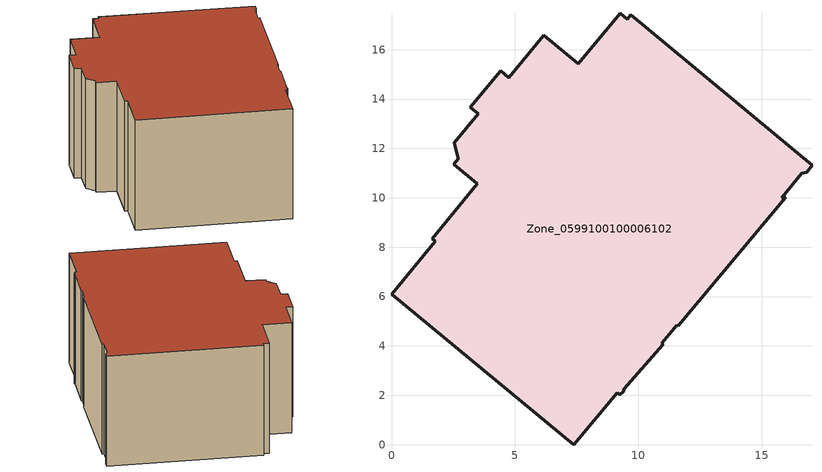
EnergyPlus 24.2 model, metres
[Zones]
Zone_0599100100006102
 floor ground (C_G): 9.41,2.16 9.23,2.02 9.14,2.1 7.38,0 0,6.09 1.76,8.23 1.64,8.33 3.48,10.56 2.52,11.37 2.7,11.59 2.55,12.23 3.52,13.39 3.19,13.67 4.42,15.14 4.75,14.87 6.16,16.57 7.55,15.44 9.26,17.47 9.55,17.23 9.68,17.41 17.03,11.31 16.81,11.04 16.61,10.99 15.79,10 15.96,10.03 11.61,4.81 11.55,4.84 10.95,4.11 10.99,4.07 9.41,2.24 z0
 wall outside (C_F): 7.38,0 9.14,2.1 9.23,2.02 9.41,2.16 9.41,2.24 10.99,4.07 10.95,4.11 11.55,4.84 11.61,4.81 15.96,10.03 15.79,10 16.61,10.99 16.81,11.04 17.03,11.31 9.68,17.41 9.55,17.23 9.26,17.47 7.55,15.44 6.16,16.57 4.75,14.87 4.42,15.14 3.19,13.67 3.52,13.39 2.55,12.23 2.7,11.59 2.52,11.37 3.48,10.56 1.64,8.33 1.76,8.23 0,6.09 7.38,0 z0:7.25
 roof outside (C_R): 9.23,2.02 9.41,2.16 9.41,2.24 10.99,4.07 10.95,4.11 11.55,4.84 11.61,4.81 15.96,10.03 15.79,10 16.61,10.99 16.81,11.04 17.03,11.31 9.68,17.41 9.55,17.23 9.26,17.47 7.55,15.44 6.16,16.57 4.75,14.87 4.42,15.14 3.19,13.67 3.52,13.39 2.55,12.23 2.7,11.59 2.52,11.37 3.48,10.56 1.64,8.33 1.76,8.23 0,6.09 7.38,0 9.14,2.1 z7.25
[BUILDING]
Pand.0599100100006102: North Axis=0; Terrain=City; Loads Convergence Tolerance Value=0.04; Temperature Convergence Tolerance Value=0.4; Solar Distribution=FullExterior; Maximum Number of Warmup Days=25; Minimum Number of Warmup Days=1
[Site:Location]
Rotterdam.The.Hague.AP_ZH_NLD Design_Conditions: Latitude=51.96; Longitude=4.45; Time Zone=1; Elevation=-4.5
[SITE:GROUNDTEMPERATURE:BUILDINGSURFACE]
18, 18, 18, 18, 18, 18, 18, 18, 18, 18, 18, 18
[MATERIAL] Thermal Absorptance=0.9; Solar Absorptance=0.7; Visible Absorptance=0.7
Name | Roughness | Thickness | Conductivity | Density | Specific Heat
G.D.2006-2014 | MediumSmooth | 0.15 | 0.06 | 540 | 1210
F.D.2006-2014 | Rough | 0.3 | 0.12 | 1920 | 840
R.D.2006-2014 | MediumRough | 0.2 | 0.08 | 1500 | 1000
[CONSTRUCTION]
C_G: G.D.2006-2014
C_F: F.D.2006-2014
C_R: R.D.2006-2014
[ZONE]
Zone_0599100100006102: Type=1; Multiplier=1; Ceiling Height=Autocalculate; Volume=Autocalculate; Floor Area=autocalculate; Part of Total Floor Area=Yes
[ZONEINFILTRATION:DESIGNFLOWRATE]
Infil_Zone_0599100100006102: Zone or ZoneList or Space or SpaceList=Zone_0599100100006102; Schedule=AlwaysOn; Design Flow Rate Calculation Method=Flow/Area; Flow Rate per Floor Area=0.0021; Constant Term Coefficient=1; Temperature Term Coefficient=0; Velocity Term Coefficient=0; Velocity Squared Term Coefficient=0
[HVACTEMPLATE:ZONE:IDEALLOADSAIRSYSTEM]
Zone_0599100100006102: Maximum Heating Supply Air Temperature=50; Minimum Cooling Supply Air Temperature=13; Maximum Heating Supply Air Humidity Ratio=0.0156; Minimum Cooling Supply Air Humidity Ratio=0.0077; Heating Limit=NoLimit; Cooling Limit=NoLimit; Dehumidification Control Type=ConstantSensibleHeatRatio; Cooling Sensible Heat Ratio=0.7; Dehumidification Setpoint=60; Humidification Control Type=None; Humidification Setpoint=30; Outdoor Air Method=None; Outdoor Air Flow Rate per Person=0.00944; Outdoor Air Flow Rate per Zone Floor Area=0; Outdoor Air Flow Rate per Zone=0; Demand Controlled Ventilation Type=None; Outdoor Air Economizer Type=NoEconomizer; Heat Recovery Type=None; Sensible Heat Recovery Effectiveness=0.7; Latent Heat Recovery Effectiveness=0.65
[ZONECONTROL:THERMOSTAT]
ThermostatControl_Zone_0599100100006102: Zone or ZoneList=Zone_0599100100006102; Control Type Schedule=DualSetpointControlType; Control 1=Thermostat_Zone_0599100100006102; Temperature Difference Between Cutout And Setpoint=0
[THERMOSTATSETPOINT:DUALSETPOINT]
Thermostat_Zone_0599100100006102: Heating Setpoint Temperature Schedule=HeatingSetpoint_Zone_0599100100006102; Cooling Setpoint Temperature Schedule=CoolingSetpoint_Zone_0599100100006102
[SCHEDULE:COMPACT]
HeatingSetpoint_Zone_0599100100006102: Through: 12/31, For: AllDays, Until: 24:00, 21
CoolingSetpoint_Zone_0599100100006102: Through: 12/31, For: AllDays, Until: 24:00, 24
DualSetpointControlType: Through: 12/31, For: AllDays, Until: 24:00, 4
AlwaysOn: Through: 12/31, For: AllDays, Until: 24:00, 1
